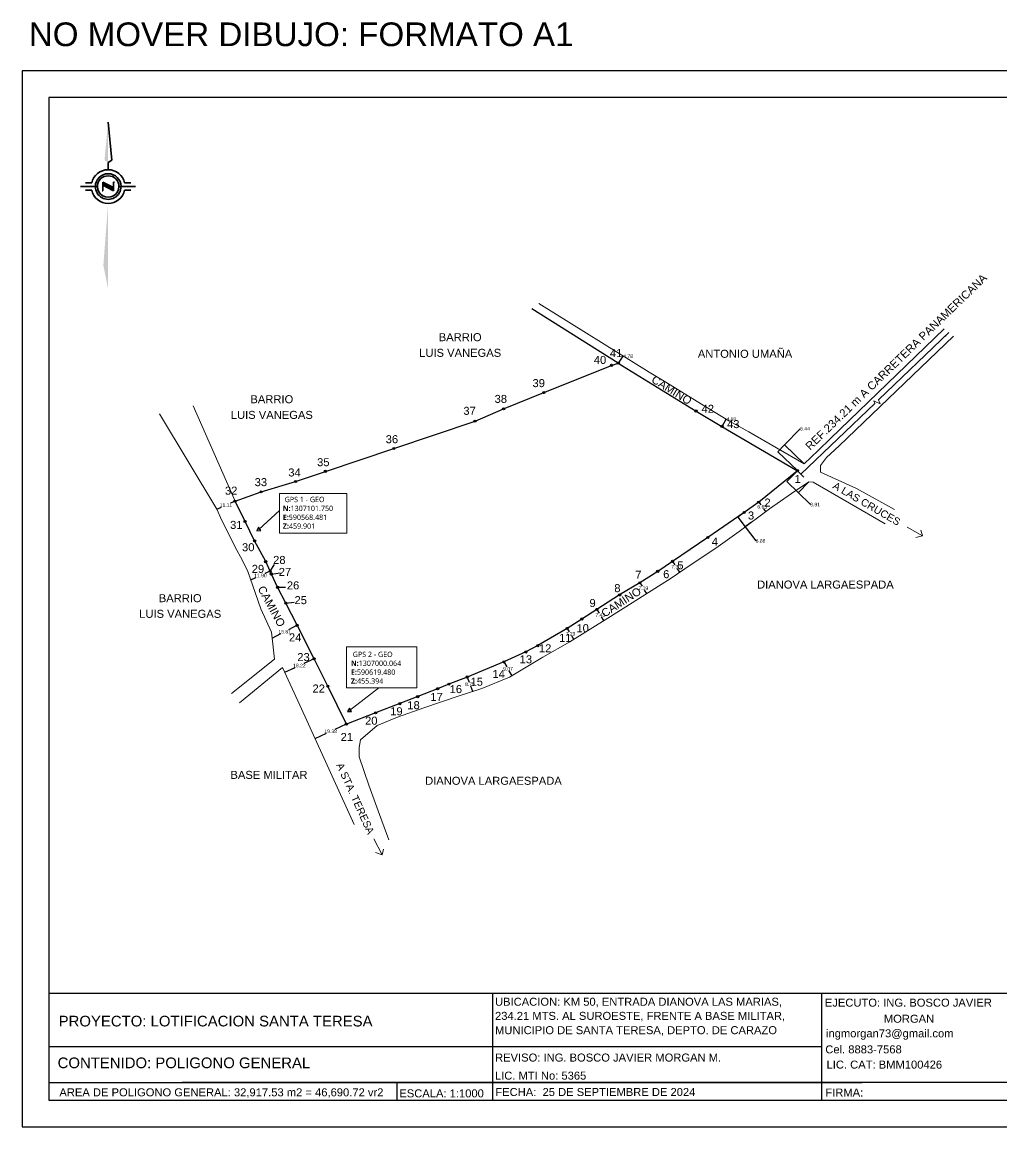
# Model space of a CAD drawing. Header units: millimetres. Extents: x 590482 to 592377, y 1306833 to 1307454.
# Drawn here: x 591536 to 592087, y 1306833 to 1307454 of the extents above; entities that cross this region are included whole.
import ezdxf
from ezdxf.enums import TextEntityAlignment as Align

# ---------------------------------------------------------------- set-up
doc = ezdxf.new("R2010")
doc.units = ezdxf.units.MM
doc.header["$PDMODE"] = 32
doc.header["$PDSIZE"] = 1.2
for name, color, linetype, lineweight in [('_TEXTO', 3, 'Continuous', 25), ('COTAS', 40, 'Continuous', 5), ('PUNTOS PI MATRIZ', 2, 'Continuous', 5)]:
    doc.layers.add(name, color=color, linetype=linetype, lineweight=lineweight)
for name, color, linetype in [('CAJETIN', 5, 'Continuous'), ('CERCO', 6, 'Continuous'), ('CIRCULO', 1, 'Continuous'), ('CVL_CUADCON_TX', 2, 'Continuous'), ('MOJONES GEODESICOS', 7, 'Continuous'), ('poligono', 4, 'Continuous'), ('TEXT. FORMAT.', 3, 'Continuous')]:
    doc.layers.add(name, color=color, linetype=linetype)
doc.layers.add('POL. GENERAL', color=7, linetype='Continuous', lineweight=35, true_color=0xcb1558)
doc.styles.add('CURVAS', font='arial.ttf', dxfattribs={"height": 1})
doc.styles.add('PUNTOS PI', font='arial.ttf', dxfattribs={"height": 2})
doc.styles.add('ROTULOS PI', font='arial.ttf', dxfattribs={"height": 3.5})
doc.dimstyles.get("Standard").update_dxf_attribs({"dimtxt": 0.2, "dimasz": 0.02, "dimexe": 0.05, "dimexo": 0.0625, "dimgap": 0.09, "dimtad": 0, "dimtih": 1, "dimtoh": 1, "dimzin": 0, "dimdsep": 46, "dimtxsty": 'PUNTOS PI', "dimcen": 0.09, "dimaunit": 1, "dimadec": 3, "dimazin": 0, "dimtfac": 1, "dimtofl": 0, "dimtmove": 0, "dimatfit": 3, "dimfxl": 1, "dimtolj": 1, "dimtzin": 0, "dimarcsym": 0})

# ---------------------------------------------------------------- blocks, each defined once
blk = doc.blocks.new('Norte Top 100')
blk.add_hatch(color=1).paths.add_polyline_path([(-0.09, 0.077), (-0.09, 0.021), (0.091, -0.073), (0.091, -0.017)])
at = {"color": 1, "linetype": 'Continuous'}
for p, q in [((-0.001, 1.096), (0.06, 0.447)), ((0.06, 0.447), (-0.001, 0.406)), ((-0.001, 0.406), (-0.001, 0.284)), ((-0.235, 0), (-0.468, 0)), ((-0.278, 0.061), (-0.387, 0.061)), ((-0.09, 0.021), (-0.09, 0.077)), ((-0.09, 0.077), (0.091, -0.017)), ((-0.09, -0.073), (-0.09, 0.021)), ((0.091, -0.073), (-0.09, 0.021)), ((-0.09, 0.021), (-0.09, 0.021)), ((0.091, 0.077), (0.105, 0.077)), ((0.091, -0.017), (0.091, 0.077)), ((0.218, 0), (0.182, 0)), ((0.182, 0), (0.182, 0)), ((0.182, 0), (0.182, 0)), ((0.182, 0), (0.218, 0)), ((0.218, 0), (0.218, 0)), ((0.235, 0), (0.466, 0)), ((0.277, 0.061), (0.385, 0.061)), ((-0.278, -0.061), (-0.386, -0.061)), ((-0.182, 0), (-0.218, 0)), ((-0.218, 0), (-0.218, 0)), ((-0.218, 0), (-0.218, 0)), ((-0.218, 0), (-0.182, 0)), ((-0.182, 0), (-0.182, 0)), ((-0.182, 0), (-0.182, 0)), ((-0.105, -0.073), (-0.09, -0.073)), ((0.091, -0.017), (0.091, -0.017)), ((0.091, -0.017), (0.091, -0.073)), ((0.091, -0.073), (0.091, -0.073)), ((0.277, -0.061), (0.385, -0.061))]:
    blk.add_line(p, q, dxfattribs=at)
for major_axis, start_param, end_param in [((-0.202, 0.202), 4.142401, 6.852951), ((0.154, 0.154), 5.497919, 8.639511), ((-0.129, 0.129), 3.927124, 7.068716), ((0.154, 0.154), 2.356327, 5.49792), ((-0.129, 0.129), 0.785531, 3.927124), ((0.202, 0.202), 2.571332, 5.282582)]:
    blk.add_ellipse((0, 0), major_axis=major_axis, ratio=1, start_param=start_param, end_param=end_param, dxfattribs=at)
for points in [[(-0.001, 0.406), (-0.062, 0.447), (-0.001, 1.096)], [(-0.001, -0.284), (-0.082, -1.339), (-0.001, -1.745)]]:
    blk.add_solid(points, dxfattribs=at)
blk = doc.blocks.new('AeccTickTriangle')
at = {"color": 0, "linetype": 'ByBlock', "lineweight": -2}
blk.add_lwpolyline([(0, 0.67), (-0.58, -0.33), (0.58, -0.33)], close=True, dxfattribs=at)
at = {"color": 0, "linetype": 'ByBlock', "lineweight": -2, "const_width": 0.0625}
blk.add_lwpolyline([(-0.03, 0, 1), (0.03, 0, 1)], format="xyb", close=True, dxfattribs=at)
blk = doc.blocks.new('*D113')
at = {"layer": 'COTAS', "color": 0, "lineweight": -2, "transparency": 16777216}
for p, q in [((591871.7, 1307262.12), (591874.44, 1307265.99)), ((591874.4, 1307266.04), (591874.41, 1307266.03)), ((591874.45, 1307266), (591874.46, 1307266.02)), ((591874.46, 1307266.02), (591874.48, 1307266.02)), ((591871.74, 1307262.07), (591871.73, 1307262.08))]:
    blk.add_line(p, q, dxfattribs=at)
at = {"layer": 'COTAS', "color": 0, "transparency": 16777216}
for points in [[(591874.43, 1307265.99), (591874.44, 1307265.99), (591874.45, 1307266)], [(591871.7, 1307262.12), (591871.7, 1307262.12), (591871.69, 1307262.1)]]:
    blk.add_solid(points, dxfattribs=at)
at = {"layer": 'Defpoints', "color": 0, "transparency": 16777216}
for p in [(591874.45, 1307266), (591874.45, 1307266), (591871.69, 1307262.1)]:
    blk.add_point(p, dxfattribs=at)
at = {"layer": 'COTAS', "color": 0, "transparency": 16777216, "insert": (591877.21, 1307266.02), "char_height": 2, "attachment_point": 5, "style": 'PUNTOS PI'}
blk.add_mtext('\\A1;4.78', dxfattribs=at)
blk = doc.blocks.new('*D114')
at = {"layer": 'COTAS', "color": 0, "lineweight": -2, "transparency": 16777216}
for p, q in [((591965.2, 1307216.16), (591973.98, 1307225.2)), ((591973.98, 1307225.2), (591974, 1307225.2)), ((591961.42, 1307212.27), (591965.18, 1307216.14)), ((591976.13, 1307205.54), (591965.16, 1307216.19)), ((591972.35, 1307201.64), (591961.37, 1307212.29))]:
    blk.add_line(p, q, dxfattribs=at)
at = {"layer": 'COTAS', "color": 0, "transparency": 16777216}
for points in [[(591965.18, 1307216.14), (591965.18, 1307216.14), (591965.2, 1307216.16)], [(591961.42, 1307212.27), (591961.42, 1307212.26), (591961.41, 1307212.25)]]:
    blk.add_solid(points, dxfattribs=at)
at = {"layer": 'Defpoints', "color": 0, "transparency": 16777216}
for p in [(591965.2, 1307216.16), (591972.39, 1307201.59), (591976.18, 1307205.49, -3.13)]:
    blk.add_point(p, dxfattribs=at)
at = {"layer": 'COTAS', "color": 0, "transparency": 16777216, "insert": (591976.68, 1307225.2), "char_height": 2, "attachment_point": 5, "style": 'PUNTOS PI'}
blk.add_mtext('\\A1;5.44', dxfattribs=at)
blk = doc.blocks.new('*D115')
at = {"layer": 'COTAS', "color": 0, "lineweight": -2, "transparency": 16777216}
for p, q in [((591972.35, 1307201.55), (591966.42, 1307195.43)), ((591966.47, 1307195.45), (591972.85, 1307189.28)), ((591978.75, 1307195.35), (591972.83, 1307189.23)), ((591972.86, 1307189.27), (591979.82, 1307182.53)), ((591979.82, 1307182.53), (591979.84, 1307182.53))]:
    blk.add_line(p, q, dxfattribs=at)
at = {"layer": 'COTAS', "color": 0, "transparency": 16777216}
for points in [[(591966.48, 1307195.46), (591966.47, 1307195.45), (591966.46, 1307195.47)], [(591972.85, 1307189.28), (591972.85, 1307189.28), (591972.86, 1307189.27)]]:
    blk.add_solid(points, dxfattribs=at)
at = {"layer": 'Defpoints', "color": 0, "transparency": 16777216}
for p in [(591972.39, 1307201.59), (591978.79, 1307195.39, -460.62), (591972.86, 1307189.27)]:
    blk.add_point(p, dxfattribs=at)
at = {"layer": 'COTAS', "color": 0, "transparency": 16777216, "insert": (591982.34, 1307182.53), "char_height": 2, "attachment_point": 5, "style": 'PUNTOS PI'}
blk.add_mtext('\\A1;8.91', dxfattribs=at)
blk = doc.blocks.new('*D117')
at = {"layer": 'COTAS', "color": 0, "lineweight": -2, "transparency": 16777216}
for p, q in [((591929.92, 1307226.55), (591929.94, 1307226.54)), ((591929.99, 1307226.53), (591932.42, 1307230.49)), ((591932.37, 1307230.54), (591932.38, 1307230.53)), ((591932.43, 1307230.5), (591932.44, 1307230.52)), ((591932.44, 1307230.52), (591932.46, 1307230.52))]:
    blk.add_line(p, q, dxfattribs=at)
at = {"layer": 'COTAS', "color": 0, "transparency": 16777216}
for points in [[(591929.99, 1307226.53), (591929.99, 1307226.53), (591929.98, 1307226.52)], [(591932.41, 1307230.49), (591932.42, 1307230.49), (591932.43, 1307230.5)]]:
    blk.add_solid(points, dxfattribs=at)
at = {"layer": 'Defpoints', "color": 0, "transparency": 16777216}
for p in [(591929.98, 1307226.52), (591932.43, 1307230.5, -3.13), (591932.43, 1307230.5)]:
    blk.add_point(p, dxfattribs=at)
at = {"layer": 'COTAS', "color": 0, "transparency": 16777216, "insert": (591935.19, 1307230.52), "char_height": 2, "attachment_point": 5, "style": 'PUNTOS PI'}
blk.add_mtext('\\A1;4.68', dxfattribs=at)
blk = doc.blocks.new('*D118')
at = {"layer": 'COTAS', "color": 0, "lineweight": -2, "transparency": 16777216}
for p, q in [((591656.16, 1307184.47), (591653.58, 1307183.34)), ((591656.2, 1307184.42), (591656.19, 1307184.43)), ((591646.02, 1307180.02), (591648.59, 1307181.15)), ((591646.02, 1307179.95), (591646.02, 1307179.97))]:
    blk.add_line(p, q, dxfattribs=at)
at = {"layer": 'COTAS', "color": 0, "transparency": 16777216}
for points in [[(591656.15, 1307184.47), (591656.16, 1307184.47), (591656.17, 1307184.48)], [(591646.01, 1307180.02), (591646.02, 1307180.02), (591646, 1307180.01)]]:
    blk.add_solid(points, dxfattribs=at)
at = {"layer": 'Defpoints', "color": 0, "transparency": 16777216}
for p in [(591656.17, 1307184.48, -460.62), (591646, 1307180.01, -460.62), (591646, 1307180.01)]:
    blk.add_point(p, dxfattribs=at)
at = {"layer": 'COTAS', "color": 0, "transparency": 16777216, "insert": (591651.09, 1307182.24), "char_height": 2, "attachment_point": 5, "style": 'PUNTOS PI'}
blk.add_mtext('\\A1;11.11', dxfattribs=at)
blk = doc.blocks.new('*D120')
at = {"layer": 'COTAS', "color": 0, "lineweight": -2, "transparency": 16777216}
for p, q in [((591718.74, 1307059.02), (591712.38, 1307056.11)), ((591718.73, 1307059.08), (591718.74, 1307059.07)), ((591701.15, 1307050.99), (591707.51, 1307053.89)), ((591701.1, 1307051.03), (591701.11, 1307051.02))]:
    blk.add_line(p, q, dxfattribs=at)
at = {"layer": 'COTAS', "color": 0, "transparency": 16777216}
for points in [[(591718.74, 1307059.02), (591718.74, 1307059.01), (591718.76, 1307059.02)], [(591701.15, 1307050.99), (591701.15, 1307050.98), (591701.13, 1307050.98)]]:
    blk.add_solid(points, dxfattribs=at)
at = {"layer": 'Defpoints', "color": 0, "transparency": 16777216}
for p in [(591718.76, 1307059.02), (591701.13, 1307050.98, -460.62), (591701.13, 1307050.98)]:
    blk.add_point(p, dxfattribs=at)
at = {"layer": 'COTAS', "color": 0, "transparency": 16777216, "insert": (591709.94, 1307055), "char_height": 2, "attachment_point": 5, "style": 'PUNTOS PI'}
blk.add_mtext('\\A1;19.38', dxfattribs=at)
blk = doc.blocks.new('*D122')
at = {"layer": 'COTAS', "color": 0, "lineweight": -2, "transparency": 16777216}
for p, q in [((591700.61, 1307095.82), (591694.77, 1307093.13)), ((591700.6, 1307095.89), (591700.61, 1307095.88)), ((591684.11, 1307088.21), (591689.95, 1307090.91)), ((591684.06, 1307088.26), (591684.07, 1307088.25))]:
    blk.add_line(p, q, dxfattribs=at)
at = {"layer": 'COTAS', "color": 0, "transparency": 16777216}
for points in [[(591700.61, 1307095.83), (591700.61, 1307095.82), (591700.63, 1307095.83)], [(591684.11, 1307088.21), (591684.11, 1307088.21), (591684.09, 1307088.2)]]:
    blk.add_solid(points, dxfattribs=at)
at = {"layer": 'Defpoints', "color": 0, "transparency": 16777216}
for p in [(591700.63, 1307095.83), (591684.09, 1307088.2, -460.62), (591684.09, 1307088.2)]:
    blk.add_point(p, dxfattribs=at)
at = {"layer": 'COTAS', "color": 0, "transparency": 16777216, "insert": (591692.36, 1307092.02), "char_height": 2, "attachment_point": 5, "style": 'PUNTOS PI'}
blk.add_mtext('\\A1;18.22', dxfattribs=at)
blk = doc.blocks.new('*D123')
at = {"layer": 'COTAS', "color": 0, "lineweight": -2, "transparency": 16777216}
for p, q in [((591807.34, 1307094.03), (591809, 1307091.28)), ((591807.38, 1307094.08), (591807.37, 1307094.07)), ((591812.01, 1307086.3), (591810.35, 1307089.05)), ((591812.07, 1307086.31), (591812.06, 1307086.31))]:
    blk.add_line(p, q, dxfattribs=at)
at = {"layer": 'COTAS', "color": 0, "transparency": 16777216}
for points in [[(591807.34, 1307094.03), (591807.34, 1307094.03), (591807.33, 1307094.05)], [(591812.01, 1307086.3), (591812.01, 1307086.3), (591812.02, 1307086.28)]]:
    blk.add_solid(points, dxfattribs=at)
at = {"layer": 'Defpoints', "color": 0, "transparency": 16777216}
for p in [(591807.33, 1307094.05), (591812.02, 1307086.28, -460.62), (591812.02, 1307086.28)]:
    blk.add_point(p, dxfattribs=at)
at = {"layer": 'COTAS', "color": 0, "transparency": 16777216, "insert": (591809.67, 1307090.16), "char_height": 2, "attachment_point": 5, "style": 'PUNTOS PI'}
blk.add_mtext('\\A1;9.07', dxfattribs=at)
blk = doc.blocks.new('*D124')
at = {"layer": 'COTAS', "color": 0, "lineweight": -2, "transparency": 16777216}
for p, q in [((591859.55, 1307123.54), (591859.56, 1307123.55)), ((591859.61, 1307123.56), (591860.88, 1307121.54)), ((591863.55, 1307117.3), (591862.28, 1307119.32)), ((591863.51, 1307117.25), (591863.52, 1307117.25))]:
    blk.add_line(p, q, dxfattribs=at)
at = {"layer": 'COTAS', "color": 0, "transparency": 16777216}
for points in [[(591859.61, 1307123.56), (591859.61, 1307123.56), (591859.6, 1307123.58)], [(591863.55, 1307117.3), (591863.55, 1307117.3), (591863.56, 1307117.28)]]:
    blk.add_solid(points, dxfattribs=at)
at = {"layer": 'Defpoints', "color": 0, "transparency": 16777216}
for p in [(591859.6, 1307123.58), (591863.56, 1307117.28, -460.62), (591863.56, 1307117.28)]:
    blk.add_point(p, dxfattribs=at)
at = {"layer": 'COTAS', "color": 0, "transparency": 16777216, "insert": (591861.58, 1307120.43), "char_height": 2, "attachment_point": 5, "style": 'PUNTOS PI'}
blk.add_mtext('\\A1;7.43', dxfattribs=at)
blk = doc.blocks.new('*D125')
at = {"layer": 'COTAS', "color": 0, "lineweight": -2, "transparency": 16777216}
for p, q in [((591883.76, 1307138.48), (591883.77, 1307138.49)), ((591883.82, 1307138.5), (591885.04, 1307136.61)), ((591887.68, 1307132.49), (591886.46, 1307134.38)), ((591887.64, 1307132.44), (591887.65, 1307132.44))]:
    blk.add_line(p, q, dxfattribs=at)
at = {"layer": 'COTAS', "color": 0, "transparency": 16777216}
for points in [[(591883.82, 1307138.5), (591883.82, 1307138.5), (591883.81, 1307138.52)], [(591887.68, 1307132.49), (591887.68, 1307132.49), (591887.69, 1307132.47)]]:
    blk.add_solid(points, dxfattribs=at)
at = {"layer": 'Defpoints', "color": 0, "transparency": 16777216}
for p in [(591883.81, 1307138.52), (591887.69, 1307132.47, -460.62), (591887.69, 1307132.47)]:
    blk.add_point(p, dxfattribs=at)
at = {"layer": 'COTAS', "color": 0, "transparency": 16777216, "insert": (591885.75, 1307135.49), "char_height": 2, "attachment_point": 5, "style": 'PUNTOS PI'}
blk.add_mtext('\\A1;7.19', dxfattribs=at)
blk = doc.blocks.new('*D126')
at = {"layer": 'COTAS', "color": 0, "lineweight": -2, "transparency": 16777216}
for p, q in [((591902.19, 1307150.56), (591903.46, 1307148.66)), ((591902.23, 1307150.62), (591902.22, 1307150.61)), ((591906.23, 1307144.53), (591904.95, 1307146.43)), ((591906.29, 1307144.55), (591906.28, 1307144.54))]:
    blk.add_line(p, q, dxfattribs=at)
at = {"layer": 'COTAS', "color": 0, "transparency": 16777216}
for points in [[(591902.19, 1307150.57), (591902.19, 1307150.56), (591902.18, 1307150.58)], [(591906.23, 1307144.53), (591906.23, 1307144.53), (591906.24, 1307144.51)]]:
    blk.add_solid(points, dxfattribs=at)
at = {"layer": 'Defpoints', "color": 0, "transparency": 16777216}
for p in [(591902.18, 1307150.58), (591906.24, 1307144.51, -460.62), (591906.24, 1307144.51)]:
    blk.add_point(p, dxfattribs=at)
at = {"layer": 'COTAS', "color": 0, "transparency": 16777216, "insert": (591904.21, 1307147.55), "char_height": 2, "attachment_point": 5, "style": 'PUNTOS PI'}
blk.add_mtext('\\A1;7.30', dxfattribs=at)
blk = doc.blocks.new('*D128')
at = {"layer": 'COTAS', "color": 0, "lineweight": -2, "transparency": 16777216}
for p, q in [((591950.63, 1307183.92), (591951.78, 1307182.38)), ((591950.67, 1307183.98), (591950.66, 1307183.97)), ((591954.58, 1307178.62), (591953.44, 1307180.16)), ((591954.65, 1307178.64), (591954.64, 1307178.64))]:
    blk.add_line(p, q, dxfattribs=at)
at = {"layer": 'COTAS', "color": 0, "transparency": 16777216}
for points in [[(591950.63, 1307183.93), (591950.63, 1307183.92), (591950.62, 1307183.94)], [(591954.59, 1307178.62), (591954.58, 1307178.62), (591954.6, 1307178.61)]]:
    blk.add_solid(points, dxfattribs=at)
at = {"layer": 'Defpoints', "color": 0, "transparency": 16777216}
for p in [(591950.62, 1307183.94), (591954.6, 1307178.61, -460.62), (591954.6, 1307178.61)]:
    blk.add_point(p, dxfattribs=at)
at = {"layer": 'COTAS', "color": 0, "transparency": 16777216, "insert": (591952.61, 1307181.27), "char_height": 2, "attachment_point": 5, "style": 'PUNTOS PI'}
blk.add_mtext('\\A1;6.65', dxfattribs=at)
blk = doc.blocks.new('*D129')
at = {"layer": 'COTAS', "color": 0, "lineweight": -2, "transparency": 16777216}
for p, q in [((591942.43, 1307178.09), (591938.91, 1307175.46)), ((591938.96, 1307175.48), (591943.04, 1307170.01)), ((591946.53, 1307172.59), (591943.01, 1307169.96)), ((591943.05, 1307169.99), (591948.96, 1307162.07)), ((591948.96, 1307162.07), (591948.98, 1307162.07))]:
    blk.add_line(p, q, dxfattribs=at)
at = {"layer": 'COTAS', "color": 0, "transparency": 16777216}
for points in [[(591938.96, 1307175.48), (591938.96, 1307175.47), (591938.95, 1307175.49)], [(591943.04, 1307170.01), (591943.03, 1307170.01), (591943.05, 1307169.99)]]:
    blk.add_solid(points, dxfattribs=at)
at = {"layer": 'Defpoints', "color": 0, "transparency": 16777216}
for p in [(591942.48, 1307178.13), (591943.05, 1307169.99), (591946.58, 1307172.63, -460.62)]:
    blk.add_point(p, dxfattribs=at)
at = {"layer": 'COTAS', "color": 0, "transparency": 16777216, "insert": (591951.67, 1307162.07), "char_height": 2, "attachment_point": 5, "style": 'PUNTOS PI'}
blk.add_mtext('\\A1;6.86', dxfattribs=at)
blk = doc.blocks.new('*D130')
at = {"layer": 'COTAS', "color": 0, "lineweight": -2, "transparency": 16777216}
for p, q in [((591786.67, 1307085.54), (591787.85, 1307082.61)), ((591786.72, 1307085.58), (591786.71, 1307085.58)), ((591789.92, 1307077.45), (591788.74, 1307080.38)), ((591789.98, 1307077.46), (591789.97, 1307077.45))]:
    blk.add_line(p, q, dxfattribs=at)
at = {"layer": 'COTAS', "color": 0, "transparency": 16777216}
for points in [[(591786.68, 1307085.54), (591786.67, 1307085.54), (591786.67, 1307085.56)], [(591789.92, 1307077.45), (591789.91, 1307077.45), (591789.92, 1307077.43)]]:
    blk.add_solid(points, dxfattribs=at)
at = {"layer": 'Defpoints', "color": 0, "transparency": 16777216}
for p in [(591786.67, 1307085.56), (591789.92, 1307077.43), (591789.92, 1307077.43)]:
    blk.add_point(p, dxfattribs=at)
at = {"layer": 'COTAS', "color": 0, "transparency": 16777216, "insert": (591788.29, 1307081.5), "char_height": 2, "attachment_point": 5, "style": 'PUNTOS PI'}
blk.add_mtext('\\A1;8.75', dxfattribs=at)
blk = doc.blocks.new('*D134')
at = {"layer": 'COTAS', "color": 0, "lineweight": -2, "transparency": 16777216}
for p, q in [((591842.83, 1307112.86), (591842.84, 1307112.86)), ((591842.9, 1307112.87), (591844.13, 1307110.92)), ((591846.75, 1307106.74), (591845.52, 1307108.7)), ((591846.71, 1307106.69), (591846.72, 1307106.7))]:
    blk.add_line(p, q, dxfattribs=at)
at = {"layer": 'COTAS', "color": 0, "transparency": 16777216}
for points in [[(591842.9, 1307112.88), (591842.89, 1307112.87), (591842.89, 1307112.89)], [(591846.76, 1307106.74), (591846.75, 1307106.74), (591846.76, 1307106.72)]]:
    blk.add_solid(points, dxfattribs=at)
at = {"layer": 'Defpoints', "color": 0, "transparency": 16777216}
for p in [(591842.89, 1307112.89), (591846.76, 1307106.72, -460.62), (591846.76, 1307106.72)]:
    blk.add_point(p, dxfattribs=at)
at = {"layer": 'COTAS', "color": 0, "transparency": 16777216, "insert": (591844.82, 1307109.81), "char_height": 2, "attachment_point": 5, "style": 'PUNTOS PI'}
blk.add_mtext('\\A1;7.29', dxfattribs=at)
blk = doc.blocks.new('*D135')
at = {"layer": 'COTAS', "color": 0, "lineweight": -2, "transparency": 16777216}
for p, q in [((591691.11, 1307114.65), (591686.26, 1307112.16)), ((591691.1, 1307114.72), (591691.1, 1307114.7)), ((591677.08, 1307107.45), (591681.93, 1307109.94)), ((591677.03, 1307107.5), (591677.04, 1307107.48))]:
    blk.add_line(p, q, dxfattribs=at)
at = {"layer": 'COTAS', "color": 0, "transparency": 16777216}
for points in [[(591691.11, 1307114.65), (591691.11, 1307114.65), (591691.13, 1307114.66)], [(591677.08, 1307107.45), (591677.08, 1307107.45), (591677.06, 1307107.44)]]:
    blk.add_solid(points, dxfattribs=at)
at = {"layer": 'Defpoints', "color": 0, "transparency": 16777216}
for p in [(591691.13, 1307114.66), (591677.06, 1307107.44), (591677.06, 1307107.44)]:
    blk.add_point(p, dxfattribs=at)
at = {"layer": 'COTAS', "color": 0, "transparency": 16777216, "insert": (591684.09, 1307111.05), "char_height": 2, "attachment_point": 5, "style": 'PUNTOS PI'}
blk.add_mtext('\\A1;15.81', dxfattribs=at)
blk = doc.blocks.new('*D136')
at = {"layer": 'COTAS', "color": 0, "lineweight": -2, "transparency": 16777216}
for p, q in [((591675.89, 1307145.04), (591673, 1307143.78)), ((591675.93, 1307144.99), (591675.93, 1307145)), ((591665.02, 1307140.29), (591667.91, 1307141.55)), ((591665.02, 1307140.23), (591665.02, 1307140.24))]:
    blk.add_line(p, q, dxfattribs=at)
at = {"layer": 'COTAS', "color": 0, "transparency": 16777216}
for points in [[(591675.89, 1307145.04), (591675.89, 1307145.03), (591675.91, 1307145.04)], [(591665.02, 1307140.3), (591665.02, 1307140.29), (591665, 1307140.29)]]:
    blk.add_solid(points, dxfattribs=at)
at = {"layer": 'Defpoints', "color": 0, "transparency": 16777216}
for p in [(591675.91, 1307145.04), (591665, 1307140.29), (591665, 1307140.29)]:
    blk.add_point(p, dxfattribs=at)
at = {"layer": 'COTAS', "color": 0, "transparency": 16777216, "insert": (591670.45, 1307142.66), "char_height": 2, "attachment_point": 5, "style": 'PUNTOS PI'}
blk.add_mtext('\\A1;11.90', dxfattribs=at)

msp = doc.modelspace()

# ---------------------------------------------------------------- linework, layer by layer
for points in [[(592377.443, 1307426.508), (591536.443, 1307426.508), (591536.443, 1306832.508), (592377.443, 1306832.508)], [(591972.39, 1307201.593), (591950.618, 1307183.94), (591942.482, 1307178.126), (591922.033, 1307164.065), (591902.177, 1307150.581), (591893.815, 1307144.989), (591883.809, 1307138.518), (591872.438, 1307131.725), (591859.601, 1307123.575), (591851.137, 1307118.171), (591842.885, 1307112.891), (591826.442, 1307103.186), (591819.729, 1307099.658), (591807.329, 1307094.046), (591786.665, 1307085.558), (591776.398, 1307081.533), (591770.104, 1307078.957), (591758.903, 1307074.51), (591748.874, 1307070.582), (591735.242, 1307065.374), (591718.757, 1307059.024), (591708.332, 1307080.381), (591700.63, 1307095.833), (591691.125, 1307114.66), (591684.764, 1307127.14), (591680.098, 1307135.997), (591676.621, 1307143.466), (591675.908, 1307145.044), (591673.41, 1307150.436), (591667.198, 1307162.164), (591661.797, 1307173.025), (591656.174, 1307184.478), (591670.861, 1307189.748), (591690.231, 1307195.489), (591706.988, 1307201.24), (591745.487, 1307214.059), (591791.114, 1307229.496), (591807.179, 1307236.402), (591829.804, 1307245.537), (591867.814, 1307260.854), (591871.687, 1307262.104), (591915.395, 1307235.145), (591929.978, 1307226.515)]]:
    msp.add_lwpolyline(points, close=True)
at = {"layer": 'CAJETIN'}
msp.add_lwpolyline([(592362.443, 1307411.508), (591551.443, 1307411.508), (591551.443, 1306847.508), (592362.443, 1306847.508)], close=True, dxfattribs=at)
at = {"layer": 'CERCO', "lineweight": 13}
for points, elevation in [([(591827.084, 1307295.564), (591888.953, 1307256.951), (591898.483, 1307251.331), (591918.443, 1307239.09), (591933.857, 1307229.627), (591945.169, 1307223.489), (591976.178, 1307205.495), (591983.986, 1307213.002), (591991.067, 1307219.772), (592055.004, 1307281.369)], -3.128), ([(592027.049, 1307179.773), (592005.549, 1307191.511), (591985.337, 1307200.784), (591985.365, 1307204.494), (591988.797, 1307209.01), (591995.81, 1307215.545), (592060.15, 1307277.25)], -3.782), ([(591613.725, 1307233.55), (591645.998, 1307180.011), (591648.789, 1307173.652), (591657.096, 1307156.946), (591659.188, 1307153.061), (591663.212, 1307145.404), (591670.709, 1307123.932), (591676.726, 1307110.69), (591678.271, 1307095.641), (591654.101, 1307076.211)], -460.616), ([(591656.175, 1307184.478), (591632.679, 1307238.016)], -460.616), ([(591742.744, 1306994.02), (591737.381, 1307008.216), (591731.378, 1307024.726), (591726.061, 1307040.632), (591725.931, 1307045.842), (591726.784, 1307050.162), (591736.035, 1307058.308), (591747.496, 1307062.927), (591762.361, 1307068.267), (591781.659, 1307074.801), (591795.028, 1307079.058), (591810.582, 1307085.415), (591829.156, 1307096.634), (591844.512, 1307105.306), (591865.871, 1307118.734), (591883.054, 1307129.495), (591901.35, 1307141.24), (591912.706, 1307148.84), (591926.568, 1307157.969), (591939.618, 1307167.437), (591956.616, 1307180.112), (591969.144, 1307188.718), (591978.793, 1307195.394), (591981.256, 1307195.216), (592001.657, 1307183.388), (592021.718, 1307171.631)], -460.616), ([(591658.613, 1307070.96), (591682.869, 1307090.846), (591692.653, 1307069.637), (591697.419, 1307059.103), (591723.175, 1307002.677)], -460.616)]:
    msp.add_lwpolyline(points, dxfattribs=dict(at, elevation=elevation))
at = {"layer": 'CERCO', "elevation": -460.616}
msp.add_lwpolyline([(591871.687, 1307262.104), (591823.041, 1307292.608)], dxfattribs=at)
at = {"layer": 'CIRCULO'}
for p, q in [((591675.908, 1307145.044), (591678.287, 1307148.883)), ((591680.098, 1307135.997), (591684.6, 1307135.997)), ((591684.764, 1307127.14), (591689.434, 1307127.72)), ((591801.01, 1306877.508), (591551.443, 1306877.508)), ((591985.959, 1306877.508), (591801.01, 1306877.508)), ((591552.051, 1306857.508), (592008.732, 1306857.508)), ((592008.732, 1306857.508), (591626.507, 1306857.508)), ((591747.193, 1306857.508), (591747.193, 1306847.508)), ((592093.278, 1306857.508), (592008.732, 1306857.508))]:
    msp.add_line(p, q, dxfattribs=at)
msp.add_lwpolyline([(591676.621, 1307143.466), (591681.497, 1307144.222)], dxfattribs=at)
for centre, radius in [((591867.814, 1307260.854), 0.602), ((591867.814, 1307260.854), 0.177), ((591871.687, 1307262.104), 0.602), ((591871.687, 1307262.104), 0.177), ((591829.804, 1307245.537), 0.602), ((591829.804, 1307245.537), 0.177), ((591807.179, 1307236.402), 0.602), ((591807.179, 1307236.402), 0.177), ((591915.395, 1307235.145), 0.602), ((591915.395, 1307235.145), 0.177), ((591791.114, 1307229.496), 0.602), ((591791.114, 1307229.496), 0.177), ((591929.978, 1307226.515), 0.602), ((591929.978, 1307226.515), 0.177), ((591745.487, 1307214.059), 0.602), ((591745.487, 1307214.059), 0.177), ((591706.988, 1307201.24), 0.602), ((591706.988, 1307201.24), 0.177), ((591972.39, 1307201.593), 0.602), ((591972.39, 1307201.593), 0.177), ((591690.231, 1307195.489), 0.602), ((591690.231, 1307195.489), 0.177), ((591670.861, 1307189.748), 0.602), ((591670.861, 1307189.748), 0.177), ((591656.175, 1307184.478, -460.616), 0.602), ((591656.175, 1307184.478, -460.616), 0.177), ((591950.618, 1307183.94), 0.602), ((591950.618, 1307183.94), 0.177), ((591942.482, 1307178.126), 0.602), ((591942.482, 1307178.126), 0.177), ((591661.797, 1307173.025), 0.602), ((591661.797, 1307173.025), 0.177), ((591922.033, 1307164.065), 0.602), ((591922.033, 1307164.065), 0.177), ((591667.198, 1307162.164), 0.602), ((591667.198, 1307162.164), 0.177), ((591902.177, 1307150.581), 0.602), ((591673.41, 1307150.436), 0.602), ((591673.41, 1307150.436), 0.177), ((591675.908, 1307145.044), 0.602), ((591675.908, 1307145.044), 0.177), ((591893.815, 1307144.989), 0.602), ((591893.815, 1307144.989), 0.177), ((591902.177, 1307150.581), 0.177), ((591676.621, 1307143.466), 0.602), ((591676.621, 1307143.466), 0.177), ((591883.809, 1307138.518), 0.602), ((591680.098, 1307135.997), 0.602), ((591680.098, 1307135.997), 0.177), ((591883.809, 1307138.518), 0.177), ((591684.764, 1307127.14), 0.602), ((591684.764, 1307127.14), 0.177), ((591872.438, 1307131.725), 0.602), ((591872.438, 1307131.725), 0.177), ((591859.601, 1307123.575), 0.602), ((591859.601, 1307123.575), 0.177), ((591691.125, 1307114.66), 0.602), ((591691.125, 1307114.66), 0.177), ((591851.137, 1307118.171), 0.602), ((591851.137, 1307118.171), 0.177), ((591842.885, 1307112.891), 0.602), ((591842.885, 1307112.891), 0.177), ((591826.442, 1307103.186), 0.602), ((591826.442, 1307103.186), 0.177), ((591700.63, 1307095.833), 0.602), ((591700.63, 1307095.833), 0.177), ((591819.729, 1307099.658), 0.602), ((591819.729, 1307099.658), 0.177), ((591807.329, 1307094.046), 0.602), ((591807.329, 1307094.046), 0.177), ((591786.665, 1307085.558), 0.602), ((591786.665, 1307085.558), 0.177), ((591708.332, 1307080.381), 0.602), ((591708.332, 1307080.381), 0.177), ((591770.104, 1307078.957), 0.602), ((591770.104, 1307078.957), 0.177), ((591776.398, 1307081.533), 0.602), ((591776.398, 1307081.533), 0.177), ((591748.874, 1307070.582), 0.602), ((591748.874, 1307070.582), 0.177), ((591758.903, 1307074.51), 0.602), ((591758.903, 1307074.51), 0.177), ((591735.242, 1307065.374), 0.602), ((591735.242, 1307065.374), 0.177), ((591718.757, 1307059.024), 0.602), ((591718.757, 1307059.024), 0.177)]:
    msp.add_circle(centre, radius, dxfattribs=at)
at = {"layer": 'COTAS', "color": 1}
for p, q in [((592018.045, 1307241.427, -1.814), (592057.577, 1307279.309, -3.455)), ((591974.361, 1307199.566), (592015.969, 1307239.438, -1.727)), ((591972.434, 1307201.548), (591975.935, 1307197.946))]:
    msp.add_line(p, q, dxfattribs=at)
at = {"layer": 'COTAS', "color": 1, "elevation": -1.727}
msp.add_lwpolyline([(592015.969, 1307239.438), (592015.437, 1307240.94), (592018.841, 1307239.247), (592018.045, 1307241.427)], dxfattribs=at)
at = {"layer": 'COTAS'}
for points in [[(591681.174, 1307188.744), (591718.97, 1307188.744), (591718.97, 1307166.485), (591681.174, 1307166.485)], [(591718.87, 1307102.482), (591758.417, 1307102.482), (591758.417, 1307079.407), (591718.87, 1307079.407)]]:
    msp.add_lwpolyline(points, close=True, dxfattribs=at)
for points in [[(591669.487, 1307168.505), (591681.174, 1307179.277)], [(592034.023, 1307169.911), (592042.796, 1307164.908)], [(592038.987, 1307164.021), (592042.796, 1307164.908), (592041.756, 1307168.123)], [(591720.512, 1307066.767), (591737.094, 1307079.407)], [(591734.192, 1306994.486), (591738.816, 1306985.507)], [(591735.139, 1306986.842), (591738.816, 1306985.507), (591739.698, 1306988.769)]]:
    msp.add_lwpolyline(points, dxfattribs=at)
at = {"layer": 'COTAS', "color": 1}
msp.add_solid([(592055.074, 1307277.582, -3.455), (592055.77, 1307276.863, -3.455), (592057.577, 1307279.309, -3.455)], dxfattribs=at)
at = {"layer": 'poligono'}
for p, q in [((592118.476, 1306907.508), (591551.443, 1306907.508)), ((591801.01, 1306907.508), (591801.01, 1306847.508)), ((591985.959, 1306907.508), (591985.959, 1306847.508))]:
    msp.add_line(p, q, dxfattribs=at)

# ---------------------------------------------------------------- block references
at = {"layer": 'MOJONES GEODESICOS', "color": 0, "linetype": 'ByBlock', "lineweight": -2, "xscale": 1.999999999999998, "yscale": 1.999999999999998, "zscale": 1.999999999999998, "rotation": 1.920555555555557}
for p in [(591669.487, 1307168.505), (591720.512, 1307066.767)]:
    msp.add_blockref('AeccTickTriangle', p, dxfattribs=at)
at = {"layer": 'POL. GENERAL', "xscale": 33.1199999172, "yscale": 33.1199999172, "zscale": 33.1199999172}
msp.add_blockref('Norte Top 100', (591584.846, 1307361.424), dxfattribs=at)

# ---------------------------------------------------------------- texts
at = {"style": 'ROTULOS PI'}
msp.add_text('NO MOVER DIBUJO: FORMATO A1', height=13.33333, dxfattribs=at).set_placement((591540.221, 1307440.388))
at = {"layer": '_TEXTO', "style": 'PUNTOS PI'}
for s, p in [('BARRIO', (591782.771, 1307274.45)), ('LUIS VANEGAS', (591782.771, 1307265.643)), ('ANTONIO UMAÑA', (591942.938, 1307265.106, -460.616)), ('BARRIO', (591676.862, 1307239.55)), ('LUIS VANEGAS', (591676.862, 1307230.743)), ('DIANOVA LARGAESPADA', (591988.128, 1307135.301, -460.616)), ('BARRIO', (591625.342, 1307127.652)), ('LUIS VANEGAS', (591625.342, 1307118.845)), ('BASE MILITAR', (591675.254, 1307028.262, -460.616)), ('DIANOVA LARGAESPADA', (591801.477, 1307024.94, -460.616))]:
    msp.add_text(s, height=4.5, dxfattribs=at).set_placement(p, align=Align.CENTER)
for rotation, p in [(328.18485, (591900.517, 1307245.046)), (298.42154, (591674.716, 1307124.245)), (33.015572, (591874.505, 1307125.785))]:
    msp.add_text('CAMINO', height=4.5, rotation=rotation, dxfattribs=at).set_placement(p, align=Align.CENTER)
at = {"layer": '_TEXTO', "char_height": 3, "attachment_point": 4, "style": 'PUNTOS PI'}
for s, insert in [('{\\fRoboto Black|b0|i0|c0|p2;\\C1; GPS 1 - GEO}\\P{\\fRoboto Thin|b1|i0|c0|p2;\\C2;N:\\fRoboto Thin|b0|i0|c0|p2;1307101.750}\\P{\\fRoboto Thin|b1|i0|c0|p2;\\C3;E:\\fRoboto Thin|b0|i0|c0|p2;590568.481}\\P{\\fRoboto Thin|b1|i0|c0|p2;\\C4;Z:\\fRoboto Thin|b0|i0|c0|p2;459.901}', (591683.032, 1307177.884)), ('{\\fRoboto Black|b0|i0|c0|p2;\\C1; GPS 2 - GEO}\\P{\\fRoboto Thin|b1|i0|c0|p2;\\C2;N:\\fRoboto Thin|b0|i0|c0|p2;1307000.064}\\P{\\fRoboto Thin|b1|i0|c0|p2;\\C3;E:\\fRoboto Thin|b0|i0|c0|p2;590619.480}\\P{\\fRoboto Thin|b1|i0|c0|p2;\\C4;Z:\\fRoboto Thin|b0|i0|c0|p2;455.394}', (591721.328, 1307090.76))]:
    msp.add_mtext(s, dxfattribs=dict(at, insert=insert))
at = {"layer": 'COTAS', "color": 3, "insert": (592027.926, 1307262.76), "char_height": 4.5, "attachment_point": 5, "rotation": 44.079894, "style": 'PUNTOS PI'}
msp.add_mtext('\\A1;REF.234.21 m A CARRETERA PANAMERICANA', dxfattribs=at)
at = {"layer": 'CVL_CUADCON_TX', "style": 'CURVAS'}
for s, rotation, p in [('A LAS CRUCES', 329.855872, (591991.837, 1307191.939)), ('A STA. TERESA', 294.356633, (591712.992, 1307036.107))]:
    msp.add_text(s, height=4.16667, rotation=rotation, dxfattribs=at).set_placement(p)
at = {"layer": 'PUNTOS PI MATRIZ', "color": 2, "style": 'PUNTOS PI'}
for s, p in [('41', (591866.957, 1307265.496)), ('40', (591857.908, 1307261.644)), ('39', (591823.423, 1307248.611)), ('38', (591802.127, 1307239.732)), ('42', (591918.505, 1307234.172)), ('37', (591784.567, 1307233.028)), ('43', (591932.834, 1307225.556)), ('36', (591740.881, 1307217.063)), ('35', (591702.318, 1307204.128)), ('34', (591686.121, 1307198.36)), ('33', (591667.195, 1307192.903)), ('1', (591970.812, 1307194.695)), ('32', (591650.497, 1307188.134)), ('2', (591953.864, 1307181.438)), ('3', (591944.59, 1307174.159)), ('31', (591653.405, 1307168.875)), ('4', (591924.202, 1307159.412)), ('30', (591660.102, 1307156.301)), ('28', (591677.587, 1307149.166)), ('29', (591665.561, 1307144.147)), ('27', (591680.74, 1307142.405)), ('7', (591881.185, 1307140.784)), ('6', (591896.907, 1307141.127)), ('5', (591904.866, 1307146.132)), ('26', (591685.309, 1307134.839)), ('8', (591869.44, 1307133.286)), ('25', (591689.607, 1307126.544)), ('9', (591855.488, 1307124.932)), ('10', (591848.149, 1307110.771)), ('24', (591686.498, 1307105.598)), ('11', (591838.395, 1307105.335)), ('12', (591827.038, 1307099.458)), ('23', (591691.181, 1307094.519)), ('13', (591816.2, 1307093.248)), ('14', (591800.891, 1307084.996)), ('15', (591788.596, 1307080.658)), ('22', (591699.736, 1307076.834)), ('17', (591765.993, 1307072.1)), ('16', (591776.83, 1307076.497)), ('18', (591753.039, 1307067.463)), ('19', (591743.437, 1307064.042)), ('20', (591729.298, 1307058.742)), ('21', (591715.546, 1307049.597))]:
    msp.add_text(s, height=4.5, dxfattribs=at).set_placement(p)
at = {"layer": 'TEXT. FORMAT.', "style": 'ROTULOS PI'}
for s, height, p in [('UBICACION: KM 50, ENTRADA DIANOVA LAS MARIAS,', 4.5, (591802.356, 1306900.658)), ('EJECUTO: ING. BOSCO JAVIER', 4.5, (591987.809, 1306900.146)), ('234.21 MTS. AL SUROESTE, FRENTE A BASE MILITAR,', 4.5, (591802.356, 1306892.709)), ('PROYECTO: LOTIFICACION SANTA TERESA', 6, (591557, 1306889.016)), ('MORGAN', 4.5, (592021.001, 1306891.098)), ('MUNICIPIO DE SANTA TERESA, DEPTO. DE CARAZO', 4.5, (591802.356, 1306884.668)), ('ingmorgan73@gmail.com', 4.5, (591988.466, 1306882.892)), ('Cel. 8883-7568', 4.5, (591988.071, 1306873.859)), ('CONTENIDO: POLIGONO GENERAL ', 6, (591556.417, 1306865.54)), ('REVISO: ING. BOSCO JAVIER MORGAN M.', 4.5, (591802.371, 1306869.257)), ('LIC. CAT: BMM100426', 4.5, (591988.773, 1306865.295)), ('LIC. MTI No: 5365', 4.5, (591802.329, 1306859.104)), ('AREA DE POLIGONO GENERAL: 32,917.53 m2 = 46,690.72 vr2', 4.5, (591557.404, 1306849.704)), ('ESCALA: 1:1000', 4.5, (591748.561, 1306849.117)), ('FECHA:  25 DE SEPTIEMBRE DE 2024', 4.5, (591802.537, 1306849.878)), ('FIRMA:', 4.5, (591988.098, 1306849.599))]:
    msp.add_text(s, height=height, dxfattribs=at).set_placement(p)

# ---------------------------------------------------------------- dimensions: what is measured, and where the dimension line sits
at = {"layer": 'COTAS'}
for p1, p2, picture, middle in [((591871.687, 1307262.104), (591874.447, 1307266.004), '*D113', (591877.208, 1307266.021)), ((591929.978, 1307226.515), (591932.427, 1307230.504, -3.128), '*D117', (591935.188, 1307230.521)), ((591656.175, 1307184.478, -460.616), (591645.998, 1307180.011, -460.616), '*D118', (591651.086, 1307182.245)), ((591950.618, 1307183.94), (591954.596, 1307178.606, -460.616), '*D128', (591952.607, 1307181.273)), ((591675.908, 1307145.044), (591664.999, 1307140.286), '*D136', (591670.453, 1307142.665)), ((591902.177, 1307150.581), (591906.239, 1307144.512, -460.616), '*D126', (591904.208, 1307147.547)), ((591883.809, 1307138.518), (591887.691, 1307132.471, -460.616), '*D125', (591885.75, 1307135.495)), ((591859.6014, 1307123.5751), (591863.5585, 1307117.2808, -460.616), '*D124', (591861.58, 1307120.428)), ((591691.125, 1307114.66), (591677.059, 1307107.44), '*D135', (591684.092, 1307111.05)), ((591842.885, 1307112.891), (591846.764, 1307106.722, -460.616), '*D134', (591844.824, 1307109.807)), ((591700.63, 1307095.833), (591684.089, 1307088.202, -460.616), '*D122', (591692.359, 1307092.017)), ((591807.329, 1307094.046), (591812.019, 1307086.283, -460.616), '*D123', (591809.674, 1307090.164)), ((591786.665, 1307085.558), (591789.923, 1307077.432), '*D130', (591788.294, 1307081.495)), ((591718.757, 1307059.024), (591701.128, 1307050.977, -460.616), '*D120', (591709.943, 1307055))]:
    dim = msp.add_aligned_dim(p1=p1, p2=p2, distance=0, dimstyle='Standard', dxfattribs=at)
    dim.commit()
    dim.dimension.update_dxf_attribs({"geometry": picture, "text_midpoint": middle})
for base, p1, p2, angle, picture, middle in [((591965.196, 1307216.155), (591972.39, 1307201.593), (591976.178, 1307205.495, -3.128), 45.852177, '*D114', (591976.682, 1307225.203)), ((591972.862, 1307189.268), (591972.39, 1307201.593), (591978.793, 1307195.394, -460.616), 315.926185, '*D115', (591982.339, 1307182.529)), ((591943.048, 1307169.995), (591942.482, 1307178.126), (591946.581, 1307172.629, -460.616), 306.710888, '*D129', (591951.669, 1307162.071))]:
    dim = msp.add_linear_dim(base=base, p1=p1, p2=p2, angle=angle, dimstyle='Standard', dxfattribs=at)
    dim.commit()
    dim.dimension.update_dxf_attribs({"geometry": picture, "text_midpoint": middle, "dimtype": 161})

doc.saveas('drawing.dxf')
